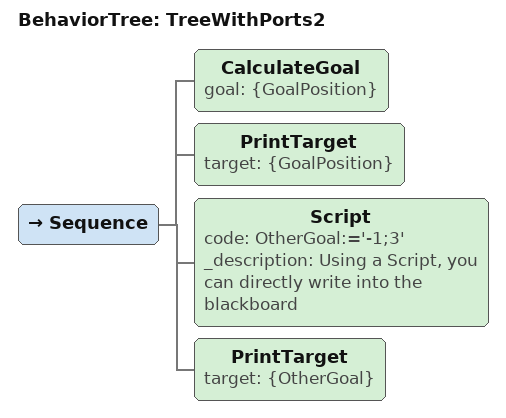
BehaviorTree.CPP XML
<?xml version="1.0" encoding="UTF-8"?>
<root BTCPP_format="4">
  <BehaviorTree ID="TreeWithPorts2">
    <Sequence>
      <CalculateGoal goal="{GoalPosition}"/>
      <PrintTarget target="{GoalPosition}"/>
      <Script code="OtherGoal:=&apos;-1;3&apos;"
              _description="Using a Script, you can directly write into the blackboard"/>
      <PrintTarget target="{OtherGoal}"/>
    </Sequence>
  </BehaviorTree>

</root>
